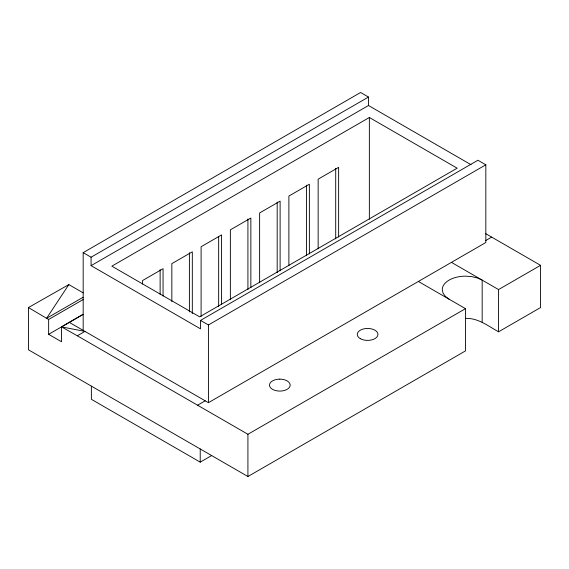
<?xml version="1.0" encoding="UTF-8"?>
<svg xmlns="http://www.w3.org/2000/svg" width="569" height="569" viewBox="0 0 569 569"><rect width="100%" height="100%" fill="white"/><g stroke="black" fill="none" stroke-linecap="round" stroke-linejoin="round"><path stroke-width="0.85" d="M68.835 284.585L46.594 318.306L28.45 307.559L68.835 284.585L83.195 292.879M82.989 314.358L61.516 326.883L61.516 341.749L48.642 334.316L48.642 319.451L83.159 299.564M83.174 330.383L83.174 252.65L360.582 92.491L368.484 97.05L368.484 105.5L91.076 265.659L91.076 257.216L368.484 97.05M369.359 117.491L111.851 266.171L199.641 316.855L457.149 168.182L369.359 117.491L369.359 219.264M48.642 334.316L83.152 314.387M69.126 322.274L84.93 331.393L61.516 326.883L77.32 335.788L84.93 331.393L208.418 402.681L485.826 242.515L485.826 164.797L477.924 160.238L200.516 320.404L200.516 328.846L91.076 265.659M200.516 320.404L208.418 324.963L485.826 164.797M197.592 405.213L205.196 400.818M485.592 240.623L491.68 237.109M77.32 335.788L247.92 434.275L465.492 308.661L465.492 350.895L247.92 476.509L28.45 349.8L28.45 307.559M451.445 262.366L498.558 289.571L540.55 265.325L540.55 307.559L498.558 331.805C488.238 326.073 478.109 317.915 465.634 318.391M91.367 386.123L91.367 399.303L200.224 462.149L211.746 455.492M83.166 297.253L46.594 318.306L48.642 319.451M368.484 105.5L471.04 164.711M485.542 233.567L540.55 265.325M418.379 281.456L465.492 308.661M83.174 252.65L91.076 257.216M449.105 299.202L445.385 296.406L443.052 293.149L442.255 289.657A23.379 13.5 0 0 1 465.634 276.157L471.687 276.612L477.327 277.964L482.171 280.104L482.171 322.346M498.558 289.571L498.558 331.805M338.633 237.038L338.633 167.336L318.149 179.164L318.149 248.859M335.71 168.289L335.71 238.873M309.372 253.93L309.372 184.228L288.888 196.056L288.888 265.759M306.449 185.188L306.449 255.773M280.112 270.823L280.112 201.127L259.628 212.948L259.628 282.651M277.181 202.08L277.181 272.665M250.851 287.722L250.851 218.019L230.367 229.848L230.367 299.543M247.92 218.98L247.92 289.557M247.92 434.275L247.92 476.509M221.583 304.614L221.583 234.912L201.099 246.74L201.099 316.442M218.66 236.754L218.66 306.456M208.418 324.963L208.418 402.681M200.224 448.969L200.224 462.149M192.322 313.569L192.322 251.811L171.838 263.632L171.838 301.57M189.399 252.764L189.399 311.876M163.061 296.051L163.061 268.703L142.577 280.531L142.577 284.059M160.131 269.663L160.131 294.365M279.82 379.132L277.139 379.338A10.349 5.975 0 0 0 269.827 386.657A10.349 5.975 0 0 0 282.494 390.882A10.349 5.975 0 0 0 289.813 383.563L288.775 382.119A10.349 5.975 0 0 0 279.82 379.132M360.291 338.647A10.349 5.975 0 0 0 377.603 335.973A10.349 5.975 0 0 0 364.928 328.654A10.349 5.975 0 0 0 360.291 338.647"/></g></svg>
